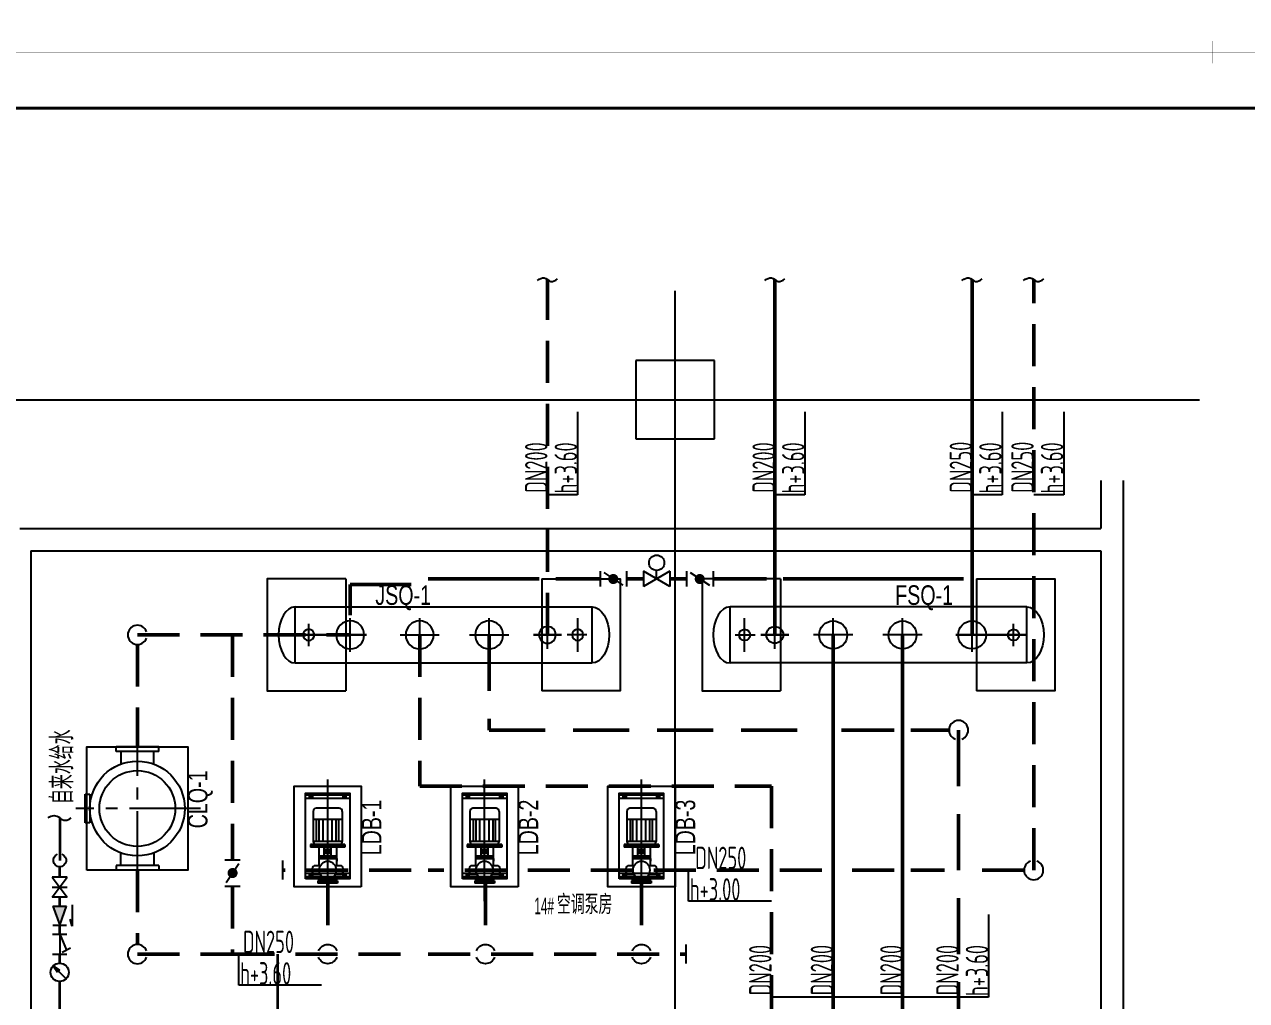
# Model space of a CAD drawing. Extents: x -253824 to 107923, y -224968 to 180578.
# Drawn here: x -201349 to -190441, y -37437 to -28721 of the extents above; entities that cross this region are included whole.
import ezdxf
from ezdxf.enums import TextEntityAlignment as Align

# ---------------------------------------------------------------- set-up
doc = ezdxf.new("R2010")
doc.units = 0
doc.header["$LTSCALE"] = 1000
doc.header["$MEASUREMENT"] = 0
for name, pattern in [('CENTER', [2, 1.25, -0.25, 0.25, -0.25]), ('CENTER2', [1.125, 0.75, -0.125, 0.125, -0.125]), ('DASHED', [0.75, 0.5, -0.25]), ('HIDDEN', [0.375, 0.25, -0.125])]:
    doc.linetypes.add(name, pattern=pattern)
doc.layers.get('0').update_dxf_attribs({"linetype": 'CONTINUOUS'})
for name, color, linetype in [('02-TEXT_房间', 7, 'CONTINUOUS'), ('A_STR-砌块墙', 121, 'CONTINUOUS'), ('A_STR-砼柱', 51, 'CONTINUOUS'), ('AC_CNSB', 4, 'CONTINUOUS'), ('AC_KTSG', 5, 'HIDDEN'), ('ACS_COM', 7, 'CONTINUOUS'), ('ACS_COM_BZ', 3, 'CONTINUOUS'), ('ACS_KT_FM', 3, 'CONTINUOUS'), ('ACS_KT_FM_E', 3, 'CONTINUOUS'), ('DEVICE', 2, 'CONTINUOUS'), ('DOTE', 1, 'CONTINUOUS'), ('WALL', 9, 'CONTINUOUS'), ('改造', 7, 'CONTINUOUS')]:
    doc.layers.add(name, color=color, linetype=linetype)
for name, color, linetype, lineweight in [('ACS_KT_LG', 3, 'CONTINUOUS', 50), ('ACS_KT_LH', 2, 'DASHED', 50), ('ACS_KT_RG', 6, 'CONTINUOUS', 50), ('ACS_KT_RH', 6, 'DASHED', 50)]:
    doc.layers.add(name, color=color, linetype=linetype, lineweight=lineweight)
doc.styles.add('_TCH_SPACE', font='ros.shx', dxfattribs={"width": 0.75, "height": 5, "bigfont": 'jd.shx'})
doc.styles.add('HZF', font='ros.shx', dxfattribs={"width": 0.75, "bigfont": 'jd.shx'})
doc.styles.add('等高', font='ros1.shx', dxfattribs={"width": 0.7, "bigfont": 'jd.shx'})

# ---------------------------------------------------------------- blocks, each defined once
blk = doc.blocks.new('图框-A1')
for points, const_width in [([(0, 0), (841, 0), (841, 594), (0, 594)], 0.05), ([(766, 584), (25, 584), (25, 10), (766, 10)], 0.5)]:
    blk.add_lwpolyline(points, close=True, dxfattribs=dict(const_width=const_width))
at = {"const_width": 0.05}
for points in [[(420.5, 594), (420.5, 592)], [(420.5, 0), (420.5, 2)]]:
    blk.add_lwpolyline(points, dxfattribs=at)
blk = doc.blocks.new('beng')
at = {"layer": 'DEVICE', "color": 7}
for p, q in [((65, -300), (65, 300)), ((65, 229), (105, 229)), ((85, 259), (85, 194)), ((105, -300), (105, 300)), ((455, -234), (455, 234)), ((512, -198), (512, 198)), ((789, -198), (789, 198)), ((1054, -300), (1054, 300)), ((1055, 229), (1095, 229)), ((1075, 259), (1075, 194)), ((1095, -300), (1095, 300)), ((0, -134), (0, 134)), ((294, -122), (294, 122)), ((310, -122), (310, 122)), ((326, -122), (326, 122)), ((326, 47), (439, 47)), ((358, -47), (358, 47)), ((358, 22), (408, 22)), ((408, -47), (408, 47)), ((512, 150), (789, 150)), ((512, 115), (789, 115)), ((512, 62), (789, 62)), ((326, -47), (439, -47)), ((358, -22), (408, -22)), ((512, -62), (789, -62)), ((512, -115), (789, -115)), ((512, -150), (789, -150)), ((65, -229), (105, -229)), ((85, -259), (85, -194)), ((1054, -229), (1095, -229)), ((1075, -259), (1075, -194))]:
    blk.add_line(p, q, dxfattribs=at)
at = {"layer": 'DEVICE', "color": 7, "linetype": 'CENTER', "ltscale": 500}
blk.add_line((-241, 0), (1293, 0), dxfattribs=at)
at = {"layer": 'DEVICE', "color": 7}
blk.add_lwpolyline([(40, 300), (1120, 300), (1120, -300), (40, -300)], close=True, dxfattribs=at)
for centre in [(85, 229), (1075, 229), (85, -229), (1075, -229)]:
    blk.add_circle(centre, 8.14, dxfattribs=at)
at = {"layer": 'WALL', "ltscale": 0.2}
for p, q in [((95, 100), (95, 185)), ((205, 100), (205, 185)), ((471, 234), (439, 234)), ((439, -234), (439, 234)), ((471, -234), (471, 234)), ((889, 198), (512, 198)), ((930, -157), (930, 157)), ((16, 134), (-16, 134)), ((-16, -134), (-16, 134)), ((16, -134), (16, 134)), ((89, 96), (16, 96)), ((439, 122), (205, 122)), ((296, 122), (264, 122)), ((471, -142), (471, 142)), ((16, -134), (-16, -134)), ((16, -134), (3, -134)), ((89, -96), (16, -96)), ((95, -185), (95, -100)), ((205, -185), (205, -100)), ((206, -122), (439, -122)), ((296, -122), (264, -122)), ((296, -122), (283, -122)), ((471, -234), (439, -234)), ((471, -234), (458, -234)), ((889, -198), (512, -198))]:
    blk.add_line(p, q, dxfattribs=at)
blk.add_circle((150, 0), 114, dxfattribs=at)
for centre, radius, start, end in [((150, 144), 68.9, 36.4877, 143.5123), ((512, 157), 40.7, 90, 180), ((889, 157), 40.7, 0, 90), ((150, -144), 68.9, 216.4877, 323.5123), ((512, -157), 40.7, 180, 270), ((889, -157), 40.7, 270, 0)]:
    blk.add_arc(centre, radius, start, end, dxfattribs=at)
blk = doc.blocks.new('14#')
at = {"layer": 'AC_CNSB', "ltscale": 0.001}
for p, q in [((-490, 250), (2160, 250)), ((-490, 250), (-490, -250)), ((2160, 250), (2160, -250)), ((-490, -250), (2160, -250))]:
    blk.add_line(p, q, dxfattribs=at)
at = {"layer": 'AC_CNSB', "ltscale": 0.001, "extrusion": (0, 0, -1)}
blk.add_ellipse((-490, 0), major_axis=(0, 250), ratio=0.6, start_param=3.141593, end_param=6.283185, dxfattribs=at)
at = {"layer": 'AC_CNSB', "ltscale": 0.001}
blk.add_ellipse((2160, 0), major_axis=(0, 250), ratio=0.6, start_param=3.141593, end_param=6.283185, dxfattribs=at)
at = {"layer": 'ACS_COM'}
for p, q in [((0, 150), (0, -150)), ((620, 150), (620, -150)), ((1240, 150), (1240, -150)), ((1760, 125), (1760, -125)), ((2030, 150), (2030, -150)), ((-370, 100), (-370, -100)), ((-490, 0), (146, 0)), ((146, 0), (-490, 0)), ((-287, 0), (-464, 0)), ((-225, 0), (125, 0)), ((125, 0), (-191, 0)), ((445, 0), (795, 0)), ((1065, 0), (1415, 0)), ((1885, 0), (1635, 0)), ((1635, 0), (1885, 0)), ((2113, 0), (1936, 0))]:
    blk.add_line(p, q, dxfattribs=at)
at = {"layer": 'ACS_COM', "color": 8}
for points in [[(-40, -500), (-740, -500), (-740, 500), (-40, 500)], [(-40, -500), (-40, 500)], [(1710, -500), (2410, -500), (2410, 500), (1710, 500)], [(1710, -500), (1710, 500)]]:
    blk.add_lwpolyline(points, dxfattribs=at)
at = {"layer": 'ACS_COM'}
for centre, radius in [((0, 0), 125), ((620, 0), 125), ((1240, 0), 125), ((-370, 0), 50), ((1760, 0), 75), ((2030, 0), 50)]:
    blk.add_circle(centre, radius, dxfattribs=at)
blk = doc.blocks.new('350')
for p, q in [((-650, 225), (-650, -225)), ((-600, 225), (-650, 225)), ((-600, 225), (-600, -225)), ((-468, 175), (-600, 175)), ((-600, 175), (-600, -175)), ((468, 175), (600, 175)), ((600, 225), (600, -225)), ((600, 225), (650, 225)), ((600, 175), (600, -175)), ((650, 225), (650, -225)), ((-600, -225), (-650, -225)), ((-600, -175), (-468, -175)), ((600, -175), (468, -175)), ((600, -225), (650, -225)), ((-150, -550), (-150, -500)), ((-150, -500), (150, -500)), ((150, -500), (150, -550)), ((150, -550), (-150, -550))]:
    blk.add_line(p, q)
for radius in [500, 400]:
    blk.add_circle((0, 0), radius)
at = {"layer": 'ACS_COM_BZ', "color": 8, "linetype": 'CENTER2'}
for p, q in [((0, 666), (0, -650)), ((779, 0), (-747, 0))]:
    blk.add_line(p, q, dxfattribs=at)
blk = doc.blocks.new('H-PICPNT-69')
for start, end in [(19.4712, 160.5288), (199.4712, 340.5288)]:
    blk.add_arc((0, 0), 1.43, start, end)
blk = doc.blocks.new('H-PICPNT-66')
blk.add_arc((0, 0), 1.43, 199.4712, 160.5288)
blk = doc.blocks.new('H-PICPNT-91')
for p, q in [((-1.48, 0.87), (-1.48, -0.84)), ((1.07, 0.73), (-1.07, -0.7)), ((1.48, 0.87), (1.48, -0.84))]:
    blk.add_line(p, q)
at = {"const_width": 0.566}
blk.add_lwpolyline([(-0.28, 0, 1), (0.28, 0, 1)], format="xyb", close=True, dxfattribs=at)
blk = doc.blocks.new('H-PICPNT-101')
for p, q in [((1.48, 0.85), (-1.48, -0.85)), ((1.48, -0.85), (-1.48, 0.85)), ((-1.48, 0.85), (-1.48, -0.85)), ((0, 0), (0, 0.94)), ((1.48, 0.85), (1.48, -0.85))]:
    blk.add_line(p, q)
blk.add_circle((0, 1.8), 0.855)
blk = doc.blocks.new('14')
at = {"layer": 'A_STR-砌块墙'}
for p, q in [((12800, -721), (12800, -1150)), ((13000, -721), (13000, -1250)), ((3150, -1150), (12800, -1150)), ((13000, -1250), (13000, -7850)), ((3250, -1350), (3250, -7850)), ((3250, -1350), (12800, -1350)), ((12800, -1350), (12800, -7850))]:
    blk.add_line(p, q, dxfattribs=at)
at = {"layer": 'A_STR-砼柱'}
for p, q in [((9350, 350), (8650, 350)), ((8650, 350), (8650, -350)), ((9350, -350), (9350, 350)), ((8650, -350), (9350, -350))]:
    blk.add_line(p, q, dxfattribs=at)
at = {"layer": 'DOTE'}
for p, q in [((9000, -8704), (9000, 973)), ((-954, 0), (13680, 0))]:
    blk.add_line(p, q, dxfattribs=at)
at = {"layer": '02-TEXT_房间', "color": 6, "style": '_TCH_SPACE'}
for s, height, width, p in [('14#', 148.8, 0.529412, (7743, -4594)), ('空调泵房', 173.6, 0.75, (7945, -4594))]:
    blk.add_text(s, height=height, dxfattribs=dict(at, width=width)).set_placement(p)
blk = doc.blocks.new('BLKFM002')
for p, q in [((1.5, 1.12), (-1.5, -1.12)), ((-1.5, 1.12), (1.5, -1.12)), ((-1.5, -1.12), (-1.5, 1.12)), ((0, 1.12), (0, -1.12)), ((1.5, -1.12), (1.5, 1.12))]:
    blk.add_line(p, q)
blk = doc.blocks.new('倒流防止器')
blk.add_hatch(color=256).paths.add_polyline_path([(0, 0), (283, -100), (283, 100)])
for p, q in [((0, 100), (0, -100)), ((283, 100), (0, 0)), ((0, 0), (283, -100)), ((283, 100), (283, -100)), ((-16, -186), (89, -156)), ((304, -186), (-16, -186))]:
    blk.add_line(p, q)
blk = doc.blocks.new('ACSSgFj240')
at = {"xscale": 0.00999999999476131, "yscale": 0.00999999999476131, "zscale": 0.00999999999476131}
blk.add_blockref('倒流防止器', (0, 0), dxfattribs=at)
blk = doc.blocks.new('Yxglq')
for p, q in [((0, 1.07), (0, -1.07)), ((0, 0), (2.37, -1.03)), ((0, 0), (2.99, 0)), ((2.99, 1.07), (2.99, -1.07)), ((2.09, -1.61), (2.71, -0.35))]:
    blk.add_line(p, q)
blk = doc.blocks.new('ACSSgFj235')
for p, q in [((-1.2, -1.2), (1.2, 1.2)), ((1.2, 1.2), (0.01, 0.43)), ((0.43, 0.01), (0.01, 0.43)), ((1.2, 1.2), (0.43, 0.01))]:
    blk.add_line(p, q)
blk.add_circle((0, 0), 1.7)
blk = doc.blocks.new('剖断线')
at = {"color": 3, "flags": 128}
blk.add_lwpolyline([(1, 0, -0.414214), (0, 0, 0.414214), (-1, 0)], format="xyb", dxfattribs=at)

msp = doc.modelspace()

# ---------------------------------------------------------------- linework, layer by layer
at = {"layer": 'AC_KTSG', "linetype": 'Continuous', "lineweight": 35}
for p, q in [((-201034, -35806, 0), (-201034, -36185, 0)), ((-199091, -37022), (-199091, -38172, 0))]:
    msp.add_line(p, q, dxfattribs=at)
at = {"layer": 'AC_KTSG', "linetype": 'Continuous', "const_width": 24}
for points in [[(-201034, -36335), (-201034, -36242)], [(-201034, -36595), (-201034, -36515)], [(-201034, -36844), (-201034, -36764)], [(-201034, -37103), (-201034, -37024)], [(-201034, -37267), (-201034, -37546)]]:
    msp.add_lwpolyline(points, dxfattribs=at)
at = {"layer": 'ACS_COM_BZ'}
for p, q in [((-196413, -32181), (-196413, -32920)), ((-194383, -32181), (-194383, -32920)), ((-192623, -32181), (-192623, -32920)), ((-192073, -32181), (-192073, -32920)), ((-196413, -32920), (-196681, -32920)), ((-194383, -32920), (-194651, -32920)), ((-192623, -32920), (-192891, -32920)), ((-192073, -32920), (-192341, -32920)), ((-199042, -36357), (-199042, -36186)), ((-195421, -36548), (-195421, -36272)), ((-194682, -36548), (-195421, -36548)), ((-192743, -36669), (-192743, -37408)), ((-195442, -37107), (-195442, -36936)), ((-199435, -37298), (-199435, -37022)), ((-198696, -37298), (-199435, -37298)), ((-192743, -37408), (-194681, -37408))]:
    msp.add_line(p, q, dxfattribs=at)
at = {"layer": 'ACS_COM_BZ', "color": 8}
for points in [[(-200791, -36272), (-200791, -35172), (-199891, -35172), (-199891, -36272), (-200791, -36272)], [(-198342, -36422), (-198942, -36422), (-198942, -35522), (-198342, -35522), (-198342, -36422)], [(-196942, -36422), (-197542, -36422), (-197542, -35522), (-196942, -35522), (-196942, -36422)], [(-195542, -36422), (-196142, -36422), (-196142, -35522), (-195542, -35522), (-195542, -36422)]]:
    msp.add_lwpolyline(points, dxfattribs=at)
at = {"layer": 'ACS_COM_BZ'}
for points in [[(-196771, -31007), (-196711, -30983), (-196651, -31017), (-196591, -30993)], [(-194741, -31007), (-194681, -30983), (-194621, -31017), (-194561, -30993)], [(-192981, -31007), (-192921, -30983), (-192861, -31017), (-192801, -30993)], [(-192431, -31007), (-192371, -30983), (-192311, -31017), (-192251, -30993)]]:
    msp.add_spline(points, degree=3, dxfattribs=at)
at = {"layer": 'ACS_KT_LG'}
for p, q in [((-194651, -34172), (-194651, -31000)), ((-192891, -34172), (-192891, -31000)), ((-197746, -33672), (-196756, -33672)), ((-196606, -33672), (-196211, -33672)), ((-195975, -33672), (-195825, -33672)), ((-195588, -33672), (-195440, -33672)), ((-195203, -33672), (-194726, -33672)), ((-194576, -33672), (-192966, -33672)), ((-198441, -33722), (-197896, -33722)), ((-198441, -33997), (-198441, -33722)), ((-194131, -34172), (-194131, -37936))]:
    msp.add_line(p, q, dxfattribs=at)
at = {"layer": 'ACS_KT_LH', "ltscale": 0.75}
for p, q in [((-196681, -34172), (-196681, -31000)), ((-192341, -36272), (-192341, -31000)), ((-200341, -34172), (-198441, -34172)), ((-199491, -34172), (-199491, -36180)), ((-197821, -34172), (-197821, -35522)), ((-200341, -34257), (-200341, -35172)), ((-197821, -35522), (-194681, -35522)), ((-194681, -35522), (-194681, -39585)), ((-200341, -36272), (-200341, -36936)), ((-197896, -36272), (-199042, -36272)), ((-194231, -36272), (-197746, -36272)), ((-193586, -36272), (-194031, -36272)), ((-193136, -36272), (-193436, -36272)), ((-192427, -36272), (-192936, -36272)), ((-199491, -36417), (-199491, -37022)), ((-198642, -36389), (-198642, -36936)), ((-197234, -36390), (-197234, -36937)), ((-195842, -36389), (-195842, -36936)), ((-200341, -37022), (-199491, -37022)), ((-199491, -37022), (-197896, -37022)), ((-197746, -37022), (-195442, -37022))]:
    msp.add_line(p, q, dxfattribs=at)
at = {"layer": 'ACS_KT_RG'}
msp.add_line((-193511, -34172), (-193511, -38022), dxfattribs=at)
at = {"layer": 'ACS_KT_RH'}
for p, q in [((-197201, -34172), (-197201, -35022)), ((-197201, -35022), (-194206, -35022)), ((-194056, -35022), (-193586, -35022)), ((-193436, -35022), (-193097, -35022)), ((-193011, -35022), (-193011, -38022))]:
    msp.add_line(p, q, dxfattribs=at)

# ---------------------------------------------------------------- block references
at = {"xscale": 50, "yscale": 50, "zscale": 50}
for p in [(-211773, -28969), (-211773, -58669)]:
    msp.add_blockref('图框-A1', p, dxfattribs=at)
at = {"xscale": 0.70741, "yscale": 0.6583, "rotation": 89.99999999999993}
for p in [(-198642, -36378), (-197242, -36378), (-195842, -36378)]:
    msp.add_blockref('beng', p, dxfattribs=at)
at = {"layer": 'ACS_COM', "xscale": 101.6, "yscale": 101.6, "zscale": 101.6, "rotation": 180}
msp.add_blockref('剖断线', (-201034, -35806, 0), dxfattribs=at)
at = {"layer": 'ACS_COM_BZ'}
msp.add_blockref('14', (-204541, -32072), dxfattribs=at)
at = {"layer": 'ACS_COM_BZ', "xscale": -1, "rotation": 180}
msp.add_blockref('14#', (-198441, -34172), dxfattribs=at)
at = {"layer": 'ACS_COM_BZ', "rotation": 180}
msp.add_blockref('14#', (-192891, -34172), dxfattribs=at)
at = {"layer": 'ACS_COM_BZ', "xscale": 0.84615, "yscale": 0.84615, "zscale": 0.9307650000000001, "rotation": 270}
msp.add_blockref('350', (-200341, -35722), dxfattribs=at)
at = {"layer": 'ACS_KT_FM', "xscale": -80, "yscale": 80, "zscale": 1.25}
for p in [(-196093, -33673), (-195321, -33673)]:
    msp.add_blockref('H-PICPNT-91', p, dxfattribs=at)
at = {"layer": 'ACS_KT_FM', "xscale": 60, "yscale": 60}
for p, rotation in [((-200341, -34172), 180), ((-193011, -35022), 90), ((-192341, -36272), 270), ((-200341, -37022), 180)]:
    msp.add_blockref('H-PICPNT-66', p, dxfattribs=dict(at, rotation=rotation))
at = {"layer": 'ACS_KT_FM', "rotation": 90}
for name, p, xscale, yscale, zscale in [('H-PICPNT-66', (-201034, -36185), -40, 40, 0.8), ('H-PICPNT-91', (-199491, -36298), -80, 80, 1.25), ('BLKFM002', (-201034, -36425), 60, 60, 0.6000000000000001), ('ACSSgFj240', (-201034, -36764), 60, 60, 0.6000000000000001), ('Yxglq', (-201034, -36844), -60, 60, 0.6000000000000001), ('ACSSgFj235', (-201034, -37185), 48, 48, 0.48)]:
    msp.add_blockref(name, p, dxfattribs=dict(at, xscale=xscale, yscale=yscale, zscale=zscale))
at = {"layer": 'ACS_KT_FM', "xscale": -60, "yscale": 60}
for p in [(-198642, -37022), (-197234, -37022), (-195842, -37022)]:
    msp.add_blockref('H-PICPNT-69', p, dxfattribs=at)
at = {"layer": 'ACS_KT_FM_E', "xscale": 80, "yscale": 80, "zscale": 1.875}
msp.add_blockref('H-PICPNT-101', (-195706, -33672), dxfattribs=at)

# ---------------------------------------------------------------- texts
at = {"layer": 'ACS_COM_BZ', "style": '等高', "width": 0.7}
for s, rotation, p in [('DN200', 90, (-196681, -32902)), ('h+3.60', 90, (-196417, -32909)), ('DN200', 90, (-194651, -32902)), ('h+3.60', 90, (-194387, -32909)), ('DN250', 90, (-192891, -32902)), ('h+3.60', 90, (-192627, -32909)), ('DN250', 90, (-192341, -32902)), ('h+3.60', 90, (-192077, -32909)), ('DN250', 360, (-195361, -36263)), ('h+3.00', 0, (-195410, -36544)), ('DN250', 360, (-199398, -37013)), ('DN200', 90, (-194681, -37390)), ('DN200', 90, (-194131, -37390)), ('DN200', 90, (-193511, -37390)), ('DN200', 90, (-193011, -37390)), ('h+3.60', 90, (-192747, -37397)), ('h+3.60', 0, (-199424, -37294))]:
    msp.add_text(s, height=200, rotation=rotation, dxfattribs=at).set_placement(p)
msp.add_text('自来水给水', height=200, rotation=90, dxfattribs=at).set_placement((-201013, -35349, 0), align=Align.MIDDLE_CENTER)
at = {"layer": '改造', "color": 6, "style": 'HZF', "width": 0.75}
for s, p in [('JSQ-1', (-198217, -33904)), ('FSQ-1', (-193577, -33904))]:
    msp.add_text(s, height=175, dxfattribs=at).set_placement(p)
for s, p in [('CLQ-1', (-199715, -35899)), ('LDB-1', (-198163, -36140)), ('LDB-2', (-196763, -36140)), ('LDB-3', (-195362, -36140))]:
    msp.add_text(s, height=175, rotation=90, dxfattribs=at).set_placement(p)

doc.saveas('drawing.dxf')
